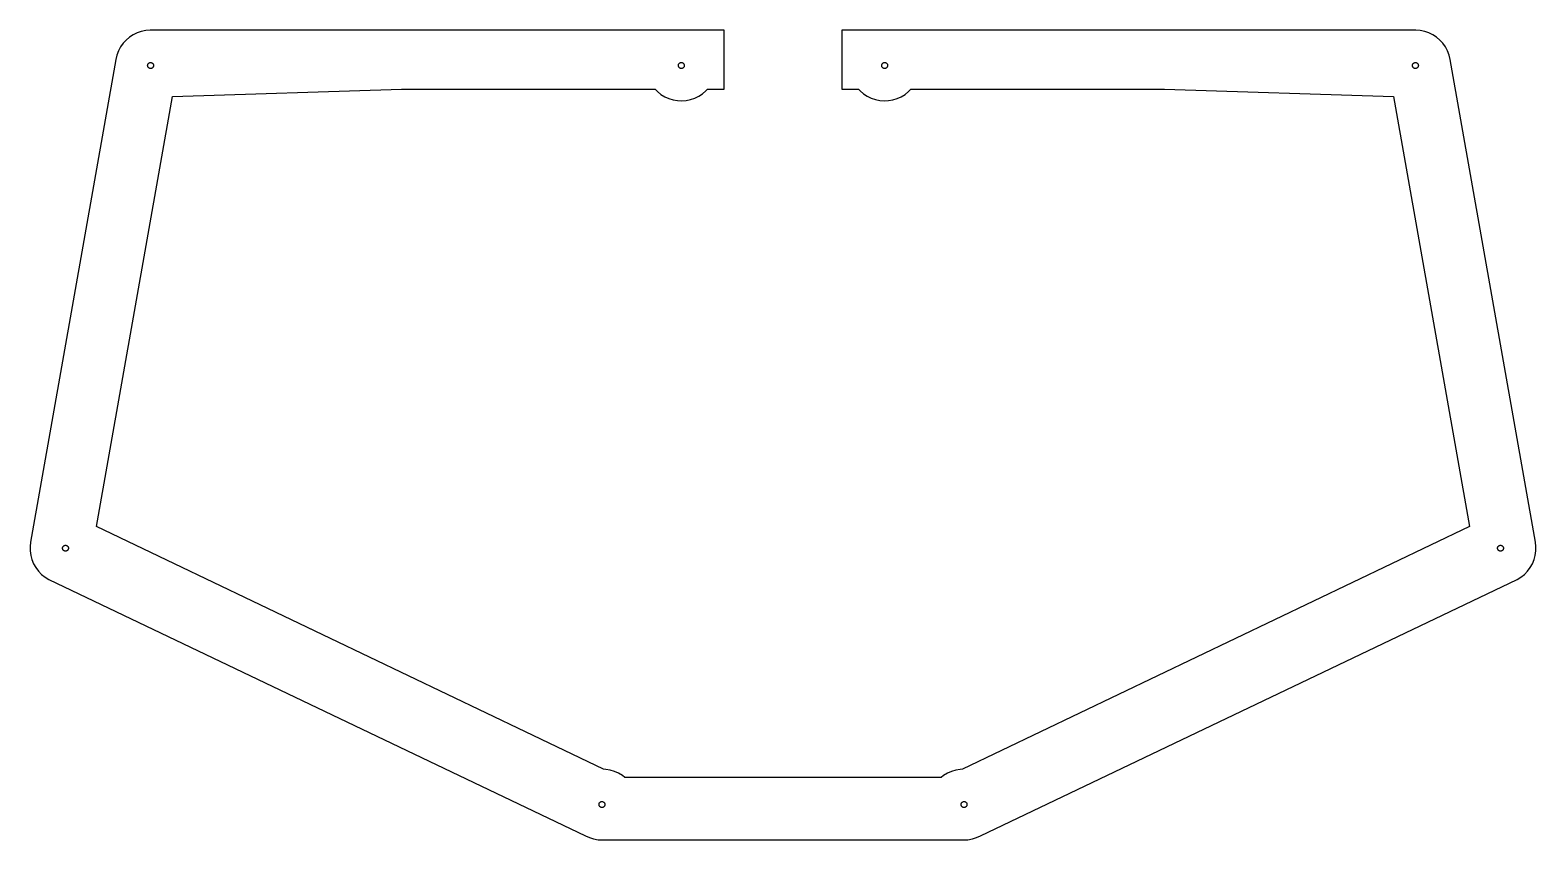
# Model space of a CAD drawing. Header units: metres. Extents: x -128 to 468, y -29 to 278.
# Drawn here: x 212.4 to 467.6, y 140.9 to 278.2 of the extents above; entities that cross this region are included whole.
import ezdxf

# ---------------------------------------------------------------- set-up
doc = ezdxf.new("R2010")
doc.units = ezdxf.units.M

msp = doc.modelspace()

# ---------------------------------------------------------------- linework, layer by layer
for p, q in [((228.115, 275.981), (227.681, 275.365)), ((228.623, 276.537), (228.115, 275.981)), ((229.197, 277.026), (228.623, 276.537)), ((229.827, 277.438), (229.197, 277.026)), ((230.505, 277.769), (229.827, 277.438)), ((231.218, 278.012), (230.505, 277.769)), ((231.956, 278.163), (231.218, 278.012)), ((232.707, 278.221), (231.956, 278.163)), ((330, 278.221), (232.707, 278.221)), ((330, 268.222), (330, 278.221)), ((447.293, 278.221), (350, 278.221)), ((350, 278.221), (350, 268.222)), ((448.044, 278.163), (447.293, 278.221)), ((448.782, 278.012), (448.044, 278.163)), ((449.495, 277.769), (448.782, 278.012)), ((450.173, 277.438), (449.495, 277.769)), ((450.803, 277.026), (450.173, 277.438)), ((451.377, 276.537), (450.803, 277.026)), ((451.885, 275.981), (451.377, 276.537)), ((452.319, 275.365), (451.885, 275.981)), ((226.882, 273.263), (212.45, 191.412)), ((227.059, 273.996), (226.882, 273.263)), ((227.327, 274.7), (227.059, 273.996)), ((227.681, 275.365), (227.327, 274.7)), ((452.673, 274.7), (452.319, 275.365)), ((452.941, 273.996), (452.673, 274.7)), ((453.118, 273.263), (452.941, 273.996)), ((467.55, 191.412), (453.118, 273.263)), ((232.292, 272.246), (232.299, 272.308)), ((232.293, 272.183), (232.292, 272.246)), ((232.301, 272.121), (232.293, 272.183)), ((232.299, 272.308), (232.313, 272.369)), ((232.318, 272.06), (232.301, 272.121)), ((232.313, 272.369), (232.336, 272.428)), ((232.342, 272.002), (232.318, 272.06)), ((232.336, 272.428), (232.365, 272.483)), ((232.373, 271.948), (232.342, 272.002)), ((232.365, 272.483), (232.401, 272.535)), ((232.41, 271.897), (232.373, 271.948)), ((232.401, 272.535), (232.444, 272.581)), ((232.454, 271.852), (232.41, 271.897)), ((232.444, 272.581), (232.492, 272.622)), ((232.503, 271.813), (232.454, 271.852)), ((232.492, 272.622), (232.544, 272.656)), ((232.556, 271.78), (232.503, 271.813)), ((232.544, 272.656), (232.601, 272.684)), ((232.613, 271.754), (232.556, 271.78)), ((232.601, 272.684), (232.66, 272.704)), ((232.673, 271.735), (232.613, 271.754)), ((232.66, 272.704), (232.721, 272.717)), ((232.735, 271.725), (232.673, 271.735)), ((232.721, 272.717), (232.784, 272.721)), ((232.798, 271.721), (232.735, 271.725)), ((232.784, 272.721), (232.847, 272.718)), ((232.861, 271.726), (232.798, 271.721)), ((232.847, 272.718), (232.909, 272.707)), ((232.922, 271.739), (232.861, 271.726)), ((232.909, 272.707), (232.969, 272.689)), ((232.982, 271.759), (232.922, 271.739)), ((232.969, 272.689), (233.026, 272.663)), ((233.038, 271.787), (232.982, 271.759)), ((233.026, 272.663), (233.079, 272.63)), ((233.091, 271.821), (233.038, 271.787)), ((233.079, 272.63), (233.128, 272.591)), ((233.138, 271.862), (233.091, 271.821)), ((233.128, 272.591), (233.172, 272.546)), ((233.181, 271.908), (233.138, 271.862)), ((233.172, 272.546), (233.209, 272.495)), ((233.217, 271.959), (233.181, 271.908)), ((233.209, 272.495), (233.24, 272.441)), ((233.246, 272.015), (233.217, 271.959)), ((233.24, 272.441), (233.264, 272.383)), ((233.269, 272.074), (233.246, 272.015)), ((233.264, 272.383), (233.281, 272.322)), ((233.283, 272.135), (233.269, 272.074)), ((233.281, 272.322), (233.29, 272.26)), ((233.29, 272.197), (233.283, 272.135)), ((233.29, 272.26), (233.29, 272.197)), ((322.265, 272.246), (322.272, 272.308)), ((322.266, 272.183), (322.265, 272.246)), ((322.275, 272.121), (322.266, 272.183)), ((322.272, 272.308), (322.287, 272.369)), ((322.291, 272.06), (322.275, 272.121)), ((322.287, 272.369), (322.309, 272.428)), ((322.315, 272.002), (322.291, 272.06)), ((322.309, 272.428), (322.339, 272.483)), ((322.346, 271.948), (322.315, 272.002)), ((322.339, 272.483), (322.375, 272.535)), ((322.384, 271.897), (322.346, 271.948)), ((322.375, 272.535), (322.417, 272.581)), ((322.427, 271.852), (322.384, 271.897)), ((322.417, 272.581), (322.465, 272.622)), ((322.476, 271.813), (322.427, 271.852)), ((322.465, 272.622), (322.517, 272.656)), ((322.53, 271.78), (322.476, 271.813)), ((322.517, 272.656), (322.574, 272.684)), ((322.587, 271.754), (322.53, 271.78)), ((322.574, 272.684), (322.633, 272.704)), ((322.647, 271.735), (322.587, 271.754)), ((322.633, 272.704), (322.695, 272.717)), ((322.709, 271.725), (322.647, 271.735)), ((322.695, 272.717), (322.757, 272.721)), ((322.771, 271.721), (322.709, 271.725)), ((322.757, 272.721), (322.82, 272.718)), ((322.834, 271.726), (322.771, 271.721)), ((322.82, 272.718), (322.882, 272.707)), ((322.895, 271.739), (322.834, 271.726)), ((322.882, 272.707), (322.942, 272.689)), ((322.955, 271.759), (322.895, 271.739)), ((322.942, 272.689), (322.999, 272.663)), ((323.011, 271.787), (322.955, 271.759)), ((322.999, 272.663), (323.053, 272.63)), ((323.064, 271.821), (323.011, 271.787)), ((323.053, 272.63), (323.102, 272.591)), ((323.112, 271.862), (323.064, 271.821)), ((323.102, 272.591), (323.145, 272.546)), ((323.154, 271.908), (323.112, 271.862)), ((323.145, 272.546), (323.183, 272.495)), ((323.19, 271.959), (323.154, 271.908)), ((323.183, 272.495), (323.214, 272.441)), ((323.22, 272.015), (323.19, 271.959)), ((323.214, 272.441), (323.238, 272.383)), ((323.242, 272.074), (323.22, 272.015)), ((323.238, 272.383), (323.254, 272.322)), ((323.257, 272.135), (323.242, 272.074)), ((323.254, 272.322), (323.263, 272.26)), ((323.264, 272.197), (323.257, 272.135)), ((323.263, 272.26), (323.264, 272.197)), ((356.736, 272.197), (356.737, 272.26)), ((356.743, 272.135), (356.736, 272.197)), ((356.737, 272.26), (356.746, 272.322)), ((356.758, 272.074), (356.743, 272.135)), ((356.746, 272.322), (356.762, 272.383)), ((356.78, 272.015), (356.758, 272.074)), ((356.762, 272.383), (356.786, 272.441)), ((356.81, 271.959), (356.78, 272.015)), ((356.786, 272.441), (356.817, 272.495)), ((356.846, 271.908), (356.81, 271.959)), ((356.817, 272.495), (356.855, 272.546)), ((356.888, 271.862), (356.846, 271.908)), ((356.855, 272.546), (356.898, 272.591)), ((356.936, 271.821), (356.888, 271.862)), ((356.898, 272.591), (356.947, 272.63)), ((356.989, 271.787), (356.936, 271.821)), ((356.947, 272.63), (357.001, 272.663)), ((357.045, 271.759), (356.989, 271.787)), ((357.001, 272.663), (357.058, 272.689)), ((357.105, 271.739), (357.045, 271.759)), ((357.058, 272.689), (357.118, 272.707)), ((357.166, 271.726), (357.105, 271.739)), ((357.118, 272.707), (357.18, 272.718)), ((357.229, 271.721), (357.166, 271.726)), ((357.18, 272.718), (357.243, 272.721)), ((357.291, 271.725), (357.229, 271.721)), ((357.243, 272.721), (357.305, 272.717)), ((357.353, 271.735), (357.291, 271.725)), ((357.305, 272.717), (357.367, 272.704)), ((357.413, 271.754), (357.353, 271.735)), ((357.367, 272.704), (357.426, 272.684)), ((357.47, 271.78), (357.413, 271.754)), ((357.426, 272.684), (357.483, 272.656)), ((357.524, 271.813), (357.47, 271.78)), ((357.483, 272.656), (357.535, 272.622)), ((357.573, 271.852), (357.524, 271.813)), ((357.535, 272.622), (357.583, 272.581)), ((357.616, 271.897), (357.573, 271.852)), ((357.583, 272.581), (357.625, 272.535)), ((357.654, 271.948), (357.616, 271.897)), ((357.625, 272.535), (357.661, 272.483)), ((357.685, 272.002), (357.654, 271.948)), ((357.661, 272.483), (357.691, 272.428)), ((357.709, 272.06), (357.685, 272.002)), ((357.691, 272.428), (357.713, 272.369)), ((357.725, 272.121), (357.709, 272.06)), ((357.713, 272.369), (357.728, 272.308)), ((357.734, 272.183), (357.725, 272.121)), ((357.728, 272.308), (357.735, 272.246)), ((357.735, 272.246), (357.734, 272.183)), ((446.71, 272.26), (446.719, 272.322)), ((446.71, 272.197), (446.71, 272.26)), ((446.717, 272.135), (446.71, 272.197)), ((446.731, 272.074), (446.717, 272.135)), ((446.719, 272.322), (446.736, 272.383)), ((446.754, 272.015), (446.731, 272.074)), ((446.736, 272.383), (446.76, 272.441)), ((446.783, 271.959), (446.754, 272.015)), ((446.76, 272.441), (446.791, 272.495)), ((446.819, 271.908), (446.783, 271.959)), ((446.791, 272.495), (446.828, 272.546)), ((446.862, 271.862), (446.819, 271.908)), ((446.828, 272.546), (446.872, 272.591)), ((446.909, 271.821), (446.862, 271.862)), ((446.872, 272.591), (446.921, 272.63)), ((446.962, 271.787), (446.909, 271.821)), ((446.921, 272.63), (446.974, 272.663)), ((447.018, 271.759), (446.962, 271.787)), ((446.974, 272.663), (447.031, 272.689)), ((447.078, 271.739), (447.018, 271.759)), ((447.031, 272.689), (447.091, 272.707)), ((447.139, 271.726), (447.078, 271.739)), ((447.091, 272.707), (447.153, 272.718)), ((447.202, 271.721), (447.139, 271.726)), ((447.153, 272.718), (447.216, 272.721)), ((447.265, 271.725), (447.202, 271.721)), ((447.216, 272.721), (447.279, 272.717)), ((447.327, 271.735), (447.265, 271.725)), ((447.279, 272.717), (447.34, 272.704)), ((447.387, 271.754), (447.327, 271.735)), ((447.34, 272.704), (447.399, 272.684)), ((447.444, 271.78), (447.387, 271.754)), ((447.399, 272.684), (447.456, 272.656)), ((447.497, 271.813), (447.444, 271.78)), ((447.456, 272.656), (447.508, 272.622)), ((447.546, 271.852), (447.497, 271.813)), ((447.508, 272.622), (447.556, 272.581)), ((447.59, 271.897), (447.546, 271.852)), ((447.556, 272.581), (447.599, 272.535)), ((447.627, 271.948), (447.59, 271.897)), ((447.599, 272.535), (447.635, 272.483)), ((447.658, 272.002), (447.627, 271.948)), ((447.635, 272.483), (447.664, 272.428)), ((447.682, 272.06), (447.658, 272.002)), ((447.664, 272.428), (447.687, 272.369)), ((447.699, 272.121), (447.682, 272.06)), ((447.687, 272.369), (447.701, 272.308)), ((447.707, 272.183), (447.699, 272.121)), ((447.701, 272.308), (447.708, 272.246)), ((447.708, 272.246), (447.707, 272.183)), ((236.487, 266.942), (275.299, 268.222)), ((275.299, 268.222), (318.302, 268.222)), ((318.302, 268.222), (318.719, 267.791)), ((326.932, 267.905), (327.222, 268.222)), ((327.222, 268.222), (330, 268.222)), ((350, 268.222), (352.778, 268.222)), ((352.778, 268.222), (353.068, 267.905)), ((361.281, 267.791), (361.698, 268.222)), ((361.698, 268.222), (404.701, 268.222)), ((404.701, 268.222), (443.513, 266.942)), ((223.638, 194.067), (236.487, 266.942)), ((318.719, 267.791), (319.306, 267.319)), ((319.306, 267.319), (319.948, 266.924)), ((319.948, 266.924), (320.634, 266.612)), ((320.634, 266.612), (321.354, 266.39)), ((321.354, 266.39), (322.096, 266.259)), ((322.096, 266.259), (322.848, 266.222)), ((322.848, 266.222), (323.599, 266.28)), ((323.599, 266.28), (324.338, 266.431)), ((324.338, 266.431), (325.051, 266.674)), ((325.051, 266.674), (325.728, 267.004)), ((325.728, 267.004), (326.359, 267.417)), ((326.359, 267.417), (326.932, 267.905)), ((353.068, 267.905), (353.641, 267.417)), ((353.641, 267.417), (354.272, 267.004)), ((354.272, 267.004), (354.949, 266.674)), ((354.949, 266.674), (355.662, 266.431)), ((355.662, 266.431), (356.401, 266.28)), ((356.401, 266.28), (357.152, 266.222)), ((357.152, 266.222), (357.904, 266.259)), ((357.904, 266.259), (358.646, 266.39)), ((358.646, 266.39), (359.366, 266.612)), ((359.366, 266.612), (360.052, 266.924)), ((360.052, 266.924), (360.694, 267.319)), ((360.694, 267.319), (361.281, 267.791)), ((443.513, 266.942), (456.362, 194.067)), ((309.58, 152.899), (223.638, 194.067)), ((456.362, 194.067), (370.42, 152.899)), ((212.45, 191.412), (212.366, 190.663)), ((212.366, 190.663), (212.376, 189.91)), ((212.376, 189.91), (212.481, 189.164)), ((212.481, 189.164), (212.679, 188.437)), ((217.859, 190.395), (217.866, 190.457)), ((217.86, 190.332), (217.859, 190.395)), ((217.869, 190.27), (217.86, 190.332)), ((217.866, 190.457), (217.881, 190.518)), ((217.885, 190.209), (217.869, 190.27)), ((217.881, 190.518), (217.903, 190.577)), ((217.909, 190.151), (217.885, 190.209)), ((217.903, 190.577), (217.933, 190.632)), ((217.94, 190.096), (217.909, 190.151)), ((217.933, 190.632), (217.969, 190.683)), ((217.978, 190.046), (217.94, 190.096)), ((217.969, 190.683), (218.011, 190.73)), ((218.021, 190.001), (217.978, 190.046)), ((218.011, 190.73), (218.059, 190.771)), ((218.07, 189.962), (218.021, 190.001)), ((218.059, 190.771), (218.111, 190.805)), ((218.124, 189.929), (218.07, 189.962)), ((218.111, 190.805), (218.168, 190.832)), ((218.181, 189.903), (218.124, 189.929)), ((218.168, 190.832), (218.227, 190.853)), ((218.241, 189.884), (218.181, 189.903)), ((218.227, 190.853), (218.289, 190.865)), ((218.303, 189.873), (218.241, 189.884)), ((218.289, 190.865), (218.351, 190.87)), ((218.365, 189.87), (218.303, 189.873)), ((218.351, 190.87), (218.414, 190.867)), ((218.428, 189.875), (218.365, 189.87)), ((218.414, 190.867), (218.476, 190.856)), ((218.49, 189.888), (218.428, 189.875)), ((218.476, 190.856), (218.536, 190.838)), ((218.549, 189.908), (218.49, 189.888)), ((218.536, 190.838), (218.593, 190.812)), ((218.605, 189.935), (218.549, 189.908)), ((218.593, 190.812), (218.647, 190.779)), ((218.658, 189.97), (218.605, 189.935)), ((218.647, 190.779), (218.696, 190.739)), ((218.706, 190.011), (218.658, 189.97)), ((218.696, 190.739), (218.739, 190.694)), ((218.748, 190.057), (218.706, 190.011)), ((218.739, 190.694), (218.777, 190.644)), ((218.784, 190.108), (218.748, 190.057)), ((218.777, 190.644), (218.808, 190.589)), ((218.814, 190.164), (218.784, 190.108)), ((218.808, 190.589), (218.832, 190.531)), ((218.836, 190.222), (218.814, 190.164)), ((218.832, 190.531), (218.848, 190.471)), ((218.851, 190.283), (218.836, 190.222)), ((218.848, 190.471), (218.857, 190.409)), ((218.858, 190.346), (218.851, 190.283)), ((218.857, 190.409), (218.858, 190.346)), ((461.142, 190.346), (461.143, 190.409)), ((461.149, 190.283), (461.142, 190.346)), ((461.143, 190.409), (461.152, 190.471)), ((461.164, 190.222), (461.149, 190.283)), ((461.152, 190.471), (461.168, 190.531)), ((461.186, 190.164), (461.164, 190.222)), ((461.168, 190.531), (461.192, 190.589)), ((461.216, 190.108), (461.186, 190.164)), ((461.192, 190.589), (461.223, 190.644)), ((461.252, 190.057), (461.216, 190.108)), ((461.223, 190.644), (461.261, 190.694)), ((461.294, 190.011), (461.252, 190.057)), ((461.261, 190.694), (461.304, 190.739)), ((461.342, 189.97), (461.294, 190.011)), ((461.304, 190.739), (461.353, 190.779)), ((461.395, 189.935), (461.342, 189.97)), ((461.353, 190.779), (461.407, 190.812)), ((461.451, 189.908), (461.395, 189.935)), ((461.407, 190.812), (461.464, 190.838)), ((461.51, 189.888), (461.451, 189.908)), ((461.464, 190.838), (461.524, 190.856)), ((461.572, 189.875), (461.51, 189.888)), ((461.524, 190.856), (461.586, 190.867)), ((461.635, 189.87), (461.572, 189.875)), ((461.586, 190.867), (461.649, 190.87)), ((461.697, 189.873), (461.635, 189.87)), ((461.649, 190.87), (461.711, 190.865)), ((461.759, 189.884), (461.697, 189.873)), ((461.711, 190.865), (461.773, 190.853)), ((461.819, 189.903), (461.759, 189.884)), ((461.773, 190.853), (461.832, 190.832)), ((461.876, 189.929), (461.819, 189.903)), ((461.832, 190.832), (461.889, 190.805)), ((461.93, 189.962), (461.876, 189.929)), ((461.889, 190.805), (461.941, 190.771)), ((461.979, 190.001), (461.93, 189.962)), ((461.941, 190.771), (461.989, 190.73)), ((462.022, 190.046), (461.979, 190.001)), ((461.989, 190.73), (462.031, 190.683)), ((462.06, 190.096), (462.022, 190.046)), ((462.031, 190.683), (462.067, 190.632)), ((462.091, 190.151), (462.06, 190.096)), ((462.067, 190.632), (462.097, 190.577)), ((462.115, 190.209), (462.091, 190.151)), ((462.097, 190.577), (462.119, 190.518)), ((462.131, 190.27), (462.115, 190.209)), ((462.119, 190.518), (462.134, 190.457)), ((462.14, 190.332), (462.131, 190.27)), ((462.134, 190.457), (462.141, 190.395)), ((462.141, 190.395), (462.14, 190.332)), ((467.321, 188.437), (467.519, 189.164)), ((467.519, 189.164), (467.624, 189.91)), ((467.634, 190.663), (467.55, 191.412)), ((467.624, 189.91), (467.634, 190.663)), ((212.679, 188.437), (212.966, 187.74)), ((212.966, 187.74), (213.338, 187.085)), ((213.338, 187.085), (213.789, 186.481)), ((213.789, 186.481), (214.313, 185.939)), ((465.687, 185.939), (466.211, 186.481)), ((466.211, 186.481), (466.662, 187.085)), ((466.662, 187.085), (467.034, 187.74)), ((467.034, 187.74), (467.321, 188.437)), ((214.313, 185.939), (214.9, 185.467)), ((214.9, 185.467), (215.542, 185.072)), ((215.542, 185.072), (306.492, 141.619)), ((373.508, 141.619), (464.458, 185.072)), ((464.458, 185.072), (465.1, 185.467)), ((465.1, 185.467), (465.687, 185.939)), ((309.977, 152.879), (309.58, 152.899)), ((310.719, 152.748), (309.977, 152.879)), ((311.439, 152.526), (310.719, 152.748)), ((312.125, 152.214), (311.439, 152.526)), ((312.767, 151.82), (312.125, 152.214)), ((313.165, 151.5), (312.767, 151.82)), ((366.835, 151.5), (313.165, 151.5)), ((367.233, 151.82), (366.835, 151.5)), ((367.875, 152.214), (367.233, 151.82)), ((368.561, 152.526), (367.875, 152.214)), ((369.281, 152.748), (368.561, 152.526)), ((370.023, 152.879), (369.281, 152.748)), ((370.42, 152.899), (370.023, 152.879)), ((308.809, 146.941), (308.816, 147.004)), ((308.81, 146.878), (308.809, 146.941)), ((308.819, 146.816), (308.81, 146.878)), ((308.816, 147.004), (308.831, 147.065)), ((308.835, 146.756), (308.819, 146.816)), ((308.831, 147.065), (308.853, 147.123)), ((308.859, 146.698), (308.835, 146.756)), ((308.853, 147.123), (308.883, 147.179)), ((308.89, 146.643), (308.859, 146.698)), ((308.883, 147.179), (308.919, 147.23)), ((308.928, 146.593), (308.89, 146.643)), ((308.919, 147.23), (308.961, 147.276)), ((308.971, 146.547), (308.928, 146.593)), ((308.961, 147.276), (309.009, 147.317)), ((309.02, 146.508), (308.971, 146.547)), ((309.009, 147.317), (309.062, 147.351)), ((309.074, 146.475), (309.02, 146.508)), ((309.062, 147.351), (309.118, 147.379)), ((309.131, 146.449), (309.074, 146.475)), ((309.118, 147.379), (309.177, 147.399)), ((309.191, 146.431), (309.131, 146.449)), ((309.177, 147.399), (309.239, 147.412)), ((309.253, 146.42), (309.191, 146.431)), ((309.239, 147.412), (309.302, 147.417)), ((309.316, 146.417), (309.253, 146.42)), ((309.302, 147.417), (309.364, 147.414)), ((309.378, 146.422), (309.316, 146.417)), ((309.364, 147.414), (309.426, 147.403)), ((309.44, 146.434), (309.378, 146.422)), ((309.426, 147.403), (309.486, 147.384)), ((309.499, 146.454), (309.44, 146.434)), ((309.486, 147.384), (309.543, 147.358)), ((309.556, 146.482), (309.499, 146.454)), ((309.543, 147.358), (309.597, 147.325)), ((309.608, 146.516), (309.556, 146.482)), ((309.597, 147.325), (309.646, 147.286)), ((309.656, 146.557), (309.608, 146.516)), ((309.646, 147.286), (309.689, 147.241)), ((309.698, 146.603), (309.656, 146.557)), ((309.689, 147.241), (309.727, 147.19)), ((309.734, 146.655), (309.698, 146.603)), ((309.727, 147.19), (309.758, 147.136)), ((309.764, 146.71), (309.734, 146.655)), ((309.758, 147.136), (309.782, 147.078)), ((309.786, 146.769), (309.764, 146.71)), ((309.782, 147.078), (309.798, 147.017)), ((309.801, 146.83), (309.786, 146.769)), ((309.798, 147.017), (309.807, 146.955)), ((309.808, 146.892), (309.801, 146.83)), ((309.807, 146.955), (309.808, 146.892)), ((370.192, 146.892), (370.193, 146.955)), ((370.199, 146.83), (370.192, 146.892)), ((370.193, 146.955), (370.202, 147.017)), ((370.214, 146.769), (370.199, 146.83)), ((370.202, 147.017), (370.218, 147.078)), ((370.236, 146.71), (370.214, 146.769)), ((370.218, 147.078), (370.242, 147.136)), ((370.266, 146.655), (370.236, 146.71)), ((370.242, 147.136), (370.273, 147.19)), ((370.302, 146.603), (370.266, 146.655)), ((370.273, 147.19), (370.311, 147.241)), ((370.344, 146.557), (370.302, 146.603)), ((370.311, 147.241), (370.354, 147.286)), ((370.392, 146.516), (370.344, 146.557)), ((370.354, 147.286), (370.403, 147.325)), ((370.444, 146.482), (370.392, 146.516)), ((370.403, 147.325), (370.457, 147.358)), ((370.501, 146.454), (370.444, 146.482)), ((370.457, 147.358), (370.514, 147.384)), ((370.56, 146.434), (370.501, 146.454)), ((370.514, 147.384), (370.574, 147.403)), ((370.622, 146.422), (370.56, 146.434)), ((370.574, 147.403), (370.636, 147.414)), ((370.684, 146.417), (370.622, 146.422)), ((370.636, 147.414), (370.698, 147.417)), ((370.747, 146.42), (370.684, 146.417)), ((370.698, 147.417), (370.761, 147.412)), ((370.809, 146.431), (370.747, 146.42)), ((370.761, 147.412), (370.823, 147.399)), ((370.869, 146.449), (370.809, 146.431)), ((370.823, 147.399), (370.882, 147.379)), ((370.926, 146.475), (370.869, 146.449)), ((370.882, 147.379), (370.938, 147.351)), ((370.98, 146.508), (370.926, 146.475)), ((370.938, 147.351), (370.991, 147.317)), ((371.029, 146.547), (370.98, 146.508)), ((370.991, 147.317), (371.039, 147.276)), ((371.072, 146.593), (371.029, 146.547)), ((371.039, 147.276), (371.081, 147.23)), ((371.11, 146.643), (371.072, 146.593)), ((371.081, 147.23), (371.117, 147.179)), ((371.141, 146.698), (371.11, 146.643)), ((371.117, 147.179), (371.147, 147.123)), ((371.165, 146.756), (371.141, 146.698)), ((371.147, 147.123), (371.169, 147.065)), ((371.181, 146.816), (371.165, 146.756)), ((371.169, 147.065), (371.184, 147.004)), ((371.19, 146.878), (371.181, 146.816)), ((371.184, 147.004), (371.191, 146.941)), ((371.191, 146.941), (371.19, 146.878)), ((306.492, 141.619), (307.178, 141.308)), ((307.178, 141.308), (307.898, 141.085)), ((307.898, 141.085), (308.64, 140.954)), ((308.64, 140.954), (309.392, 140.917)), ((309.392, 140.917), (370.608, 140.917)), ((370.608, 140.917), (371.36, 140.954)), ((371.36, 140.954), (372.102, 141.085)), ((372.102, 141.085), (372.822, 141.308)), ((372.822, 141.308), (373.508, 141.619))]:
    msp.add_line(p, q)

doc.saveas('drawing.dxf')
